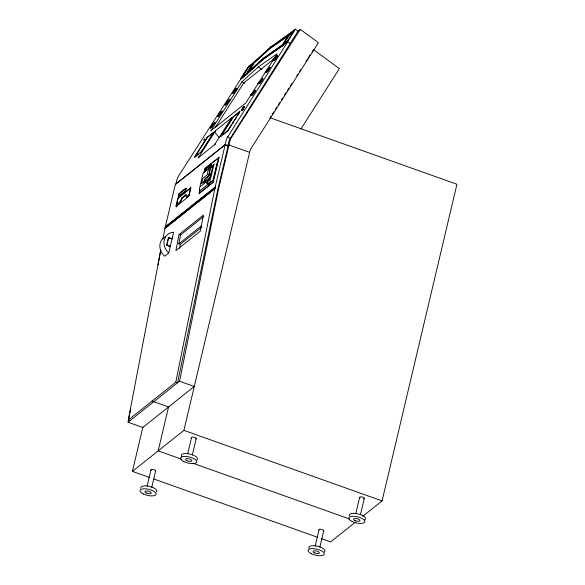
<?xml version="1.0" encoding="UTF-8"?>
<svg xmlns="http://www.w3.org/2000/svg" width="585" height="585" viewBox="0 0 585 585"><rect width="100%" height="100%" fill="white"/><g stroke="black" fill="none" stroke-linecap="round" stroke-linejoin="round"><path stroke-width="0.88" d="M241.503 110.265L242.248 108.92L241.729 109.929M241.693 110.404L242.475 108.576M244.537 106.711L243.96 107.867M241.824 110.009L242.139 109.307M241.59 110.316L243.199 108.686M244.128 106.872L243.638 107.837M244.303 107.055L243.85 108.042M209.437 173.438L210.008 169.665M160.699 250.029L157.972 264.917M130.038 420.666L128.269 420.037L160.838 249.912M162.901 239.17L164.999 228.216L175.376 184.319L225.225 144.605L228.172 145.65L217.795 189.547L177.569 382.795L175.8 382.166L128.269 420.037M179.09 234.483L175.917 250.614L200.26 231.221L203.434 215.083L179.09 234.483L180.575 234.951L203.529 216.662M201.876 227.134L180.312 244.311L178.827 243.843L180.575 234.951M179.522 248.34L180.312 244.311M175.8 382.166L214.849 188.502L225.225 144.605M128.064 422.238L179.536 381.23L194.286 386.473L142.813 427.481L128.064 422.238L129.519 415.079M129.885 413.288L130.791 408.82M179.536 381.23L218.607 188.904L230.037 140.583A13.279 11.81 51.5 0 1 231.382 137.563L300.288 29.382L318.43 42.69L250.256 149.723L183.909 430.37L132.429 471.386L149.592 477.492M244.208 106.982L243.879 107.56M199.522 187.924L199.5 189.481M215.075 187.273L214.819 188.377L165.109 227.974L165.665 226.98L215.375 187.383L165.665 226.98M166.696 245.247L170.308 246.38L166.696 245.247L168.487 237.649L172.107 238.782L173.657 232.216A12.439 11.064 51.5 0 0 164.246 240.099A12.439 11.064 51.5 0 0 168.758 252.939L164.656 256.208A12.439 11.064 51.5 0 1 165.321 236.618M166.827 245.137L168.626 237.539M190.659 187.8L177.906 197.964L175.829 206.739L188.582 196.582L190.659 187.8L189.606 193.62M185.862 188.195L178.908 193.737L178.213 196.662L185.167 191.119L186.154 188.304L185.467 191.229L179.207 196.216M176.655 204.596L179.844 202.059L181.84 197.818L185.774 194.688L186.359 194.9L182.432 198.03L180.436 202.271L177.248 204.808L176.655 204.596L178.206 198.066L190.951 187.909M178.681 196.041L179.2 193.84L186.154 188.304M176.714 207.053L177.248 204.808M170.176 246.49L172.107 238.782M168.758 252.939L170.308 246.38M132.429 471.386L142.915 427.043M203.024 173.423L199.756 187.251L206.037 181.928M203.785 172.926L204.838 168.48L219.046 157.504L213.167 182.381L199.251 193.467L199.799 189.803M199.251 193.467L199.675 191.69M204.085 173.028L205.13 168.59L219.046 157.504M205.723 168.685L205.028 171.617L210.827 166.996L211.514 164.071L205.723 168.685L206.308 168.897L211.463 164.794M205.788 171.091L206.308 168.897M203.573 182.827L204.794 178.915L211.573 173.482M204.063 182.118L205.159 178.937L211.258 174.074M208.209 181.079L206.052 180.312L205.971 181.884M206.052 180.312L201.518 183.8L202.863 178.352L207.88 174.279L207.58 172.78L208.655 168.685A2.267 2.018 51.5 0 1 210.249 167.88L210.732 167.953M207.58 182.359L207.909 180.97L209.993 179.317M210.593 178.615L213.861 164.787M217.072 162.893L212.947 180.355L200.26 190.461L199.873 190.169M198.958 193.357L212.867 182.279L218.753 157.402M215.375 187.383L214.819 188.377M147.076 486.274L150.959 469.843M168.648 406.538L158.169 450.874L181.335 459.123M151.749 487.378L155.632 470.954M187.653 453.945L191.536 437.514M192.326 455.057L196.209 438.626M315.176 546.097L319.059 529.674M319.841 547.209L323.724 530.778M355.746 513.769L359.629 497.345M360.418 514.88L364.301 498.457M362.78 516.284L382.085 500.906L456.936 184.253L270.519 117.907M225.042 144.934L226.234 140.049A16.395 14.581 51.5 0 1 227.404 137.307L287.82 41.637L281.824 46.412L263.053 59.502L246.724 74.375L240.72 79.158L178.249 176.473A16.395 14.581 51.5 0 0 177.079 179.207L175.888 184.092L225.042 144.934L227.828 145.928L228.984 145.007L249.627 152.349M227.828 145.928L228.881 141.504A13.279 11.81 51.5 0 1 230.219 138.484L297.97 31.232L300.288 29.382M242.599 109.249L241.832 110.002L242.468 108.795M242.263 109.629L242.775 108.561M215.404 123.113L212.669 125.877L215.112 122.616L213.744 123.706L210.337 127.91L211.843 127.201L213.81 124.488M258.058 83.67C265.714 75.765 253.758 86.419 259.521 82.902L259.769 82.346M272.471 60.555L275.221 57.761L273.583 60.555L275.089 59.846L277.597 55.911L276.091 56.621L274.555 58.646L275.221 57.761M204.487 181.621L210.732 176.443M214.344 123.267L214.03 123.033L212.669 125.877M221.664 111.786L221.342 111.552L218.834 115.486L217.649 116.43L219.156 115.72L221.13 113.007M228.976 100.298L228.655 100.064L226.146 103.998L224.962 104.949L226.468 104.232L228.442 101.527M232.274 93.468L234.782 89.534L236.289 88.818L235.967 88.584L233.466 92.518L232.274 93.468L233.781 92.752L235.755 90.046M221.057 112.225L219.982 114.397L222.424 111.135L220.472 112.729M228.333 101.446L229.956 99.808L228.369 100.744L228.187 101.71L227.082 102.763L229.737 99.647M252.822 93.249L254.146 91.07L255.652 90.353L253.151 94.287L251.959 95.238L252.274 93.6L253.488 92.364L252.53 93.198M253.276 92.211L250.621 95.318L252.201 94.382L252.237 93.673M251.959 95.238L252.559 93.907M260.135 81.768L261.458 79.589L262.965 78.873L260.464 82.807L259.272 83.757L258.958 83.523L260.588 80.73M259.272 83.757L259.872 82.426M267.455 70.288L268.778 68.101L270.285 67.392L267.776 71.326L266.584 72.269L266.906 70.639L268.113 69.403L267.118 70.295M267.901 69.242L265.246 72.357L267.082 70.865M266.584 72.269L267.184 70.946M272.471 60.569L272.778 61.03L274.394 59.385M273.904 60.789L274.497 59.465M203.865 140.027L204.684 138.901M204.787 138.974L203.96 140.1M243.557 108.145L243.309 108.539L243.879 107.64L243.477 108.576M243.44 108.13L242.358 109.527M234.614 91.436L235.682 89.264C241.517 84.942 229.452 98.148 237.057 88.167M243.536 108.181L243.718 107.954M243.696 107.742L244.172 106.96L243.477 107.655M287.754 40.687L282.928 44.533L287.754 40.687L293.919 30.932L289.195 34.698L281.824 46.412M240.72 79.158L262.789 59.312L281.56 46.222L287.564 41.447L295.264 29.25L297.97 31.232M210.337 127.91L212.838 123.976L214.03 123.033M217.649 116.43L220.15 112.495L221.342 111.552M224.962 104.949L227.47 101.015L228.655 100.064M210.651 128.144L212.743 124.868M217.964 116.664L220.055 113.388M225.283 105.183L227.368 101.907M232.596 93.702L234.263 91.077M246.673 73.418L252.939 63.582L248.215 67.341L241.839 77.264L246.928 73.608L242.79 76.906M263.711 58.383L247.25 72.957L253.517 63.121L269.846 48.241L288.873 35.349L270.102 48.431L253.773 63.304L246.724 74.375M247.411 72.854L253.195 63.772L248.471 67.531L242.592 76.693M242.022 81.761L210.673 130.967L245.773 103.011L277.114 53.798L258.351 66.887L242.022 81.761L244.464 83.553M207.024 137.468L194.542 157.058L201.496 151.515L213.978 131.925L207.024 137.468L213.54 132.671M207.28 137.658L194.805 157.248L198.278 154.477M215.28 127.581L243.689 82.982L275.272 57.82M200.37 152.817L203.2 149.446M204.158 147.939L206.081 144.926M207.039 143.42L211.361 136.641M212.318 135.135L213.759 132.868M215.616 143.976A2.508 2.23 51.5 0 0 214.49 144.831L198.256 157.76L215.47 130.74L231.697 117.812A2.208 1.967 51.5 0 0 231.455 118.397M282.343 44.994L262.789 59.312L263.579 58.076L282.343 44.994L288.61 35.158M214.49 144.831L231.697 117.812M220.713 136.21L233.188 116.62L240.142 111.077L227.667 130.667L220.969 136.4L233.452 116.81L239.711 111.823M223.755 134.184L227.923 130.857L231.287 125.585M232.245 124.078L236.567 117.3M237.525 115.793L239.44 112.781M283.184 44.723L289.451 34.888L293.502 31.656M251.638 95.004L252.83 94.053L255.338 90.119M258.958 83.523L260.142 82.573L262.65 78.639M266.27 72.035L267.455 71.092L269.963 67.158M273.583 60.555L274.774 59.611L277.275 55.677M269.853 118.06L270.833 116.525M272.303 114.214L273.773 111.91M275.242 109.6L276.712 107.296M278.182 104.986L279.652 102.682M281.612 99.604L282.592 98.068M284.551 94.989L286.021 92.679M287.491 90.375L288.961 88.064M290.431 85.761L291.9 83.45M296.8 75.757L297.78 74.222M299.739 71.143L300.719 69.608M306.101 61.147L307.081 59.611M308.061 58.069L310.021 54.997M311.98 51.919L312.96 50.383M300.851 129.102L339.373 68.62L313.45 49.608M240.464 78.968L248.428 66.566L254.299 61.886L270.628 47.012L295.264 29.25M243.433 108.349L243.038 108.532M259.842 81.717L259.703 81.937M242.548 108.474L242.409 108.678M242.417 108.985L242.863 108.591M243.126 108.788L242.716 109.198L243.236 108.43M243.601 108.32L243.455 108.517M242.351 108.671L244.274 106.485M242.972 108.21L243.711 107.209M274.87 58.88L275.893 57.535M260.245 81.841L262.965 78.873M253.444 92.649L255.652 90.353M242.841 108.071L244.077 106.901L243.652 107.113M243.06 108.086L243.813 107.494M243.184 108.708L242.951 109.278M242.775 109.497L243.126 108.971M242.899 108.883L242.497 109.373M243.031 107.83L243.404 107.742M242.936 109.205L241.78 110.455M242.899 109.256L242.446 109.57M243.214 107.603L243.806 107.121M265.685 71.714L265.458 72.511M242.753 109.432L241.941 110.06M227.294 102.916L229.956 99.808M219.982 114.397L222.527 111.94L222.424 111.135M275.433 57.922L272.778 61.03M253.488 92.364L250.833 95.472M247.25 72.957L263.579 58.076M290.138 43.531L287.564 41.447M234.782 89.534L235.967 88.584M277.597 55.911L276.091 56.621M235.894 89.417L237.269 88.328M272.566 60.869L274.146 59.941M269.093 68.335L270.285 67.392M268.113 69.403L266.533 70.339M265.246 72.357L266.833 71.421M221.269 112.379L222.636 111.289M257.934 83.838L259.521 82.902M213.956 123.859L215.112 122.616M250.621 95.318L252.201 94.382M212.984 165.862L210.424 167.895L209.152 173.277L209.445 174.835L211.28 173.372M211.368 167.442L213.291 165.913M185.774 194.688L186.22 196.977L189.408 194.439M189.364 195.156L186.812 197.189L186.22 196.977M207.485 180.889L210.183 178.732M210.388 178.659L207.617 180.867L207.536 182.44M210.797 181.686L208.063 184.246L207.902 182.63M165.343 226.753L215.192 187.039M164.999 228.216L214.849 188.502M165.409 228.077L169.665 224.684M171.091 223.558L189.547 208.845M191.683 207.148L193.101 206.015M194.52 204.889L195.938 203.755M197.357 202.622L212.984 190.176M178.827 243.843L201.781 225.554M355.629 521.981L330.605 541.915L321.172 538.558M207.88 174.279L210.037 175.047M207.931 182.878C202.995 180.041 210.015 187.229 207.602 182.483M181.84 197.818L182.432 198.03M179.844 202.059L180.436 202.271M168.487 237.649L171.968 238.892M152.034 401.105L168.546 406.977M183.909 430.37L382.085 500.906M192.487 463.093L349.479 518.968M153.877 479.013L317.743 537.337M211.083 181.84L210.644 181.584A2.267 2.018 51.5 0 1 209.657 179.361L213.13 165.116A2.267 2.018 51.5 0 1 214.49 164.326M262.665 59.421L262.936 59.209M227.755 136.722L230.219 138.484M258.351 66.887L262.014 69.571M219.097 137.534L215.697 133.263A2.208 1.967 51.5 0 1 215.47 130.74M198.256 157.76A2.508 2.23 51.5 0 1 198.666 157.292M199.002 157.065A2.508 2.23 51.5 0 1 199.799 156.831M191.624 437.872A2.398 0.899 13.3 0 1 194.344 437.266A2.398 0.899 13.3 0 1 195.683 439.021M181.679 456.534A8.292 3.108 13.3 0 1 189.737 453.989A8.292 3.108 13.3 0 1 196.816 459.847M319.125 530.003A2.398 0.899 13.3 0 1 321.896 529.432A2.398 0.899 13.3 0 1 323.205 531.173M309.055 548.467A8.292 3.108 13.3 0 1 317.509 546.2A8.292 3.108 13.3 0 1 324.339 552.006M151.208 470.398A2.398 0.899 13.3 0 1 153.365 469.492A2.398 0.899 13.3 0 1 155.317 471.269M140.766 488.204A8.292 3.108 13.3 0 1 149.541 486.406A8.292 3.108 13.3 0 1 156.509 491.948M360.075 498.062A2.398 0.899 13.3 0 1 360.506 496.884A2.398 0.899 13.3 0 1 363.738 497.652A2.398 0.899 13.3 0 1 363.577 498.895M349.516 515.919A8.292 3.108 13.3 0 1 358.59 513.996A8.292 3.108 13.3 0 1 364.696 519.816M270.628 47.012L270.102 48.431L270.628 47.012M186.856 460.666A3.247 1.214 13.3 0 0 191.836 460.768A3.247 1.214 13.3 0 0 187.354 458.625A3.247 1.214 13.3 0 0 186.856 460.666M184.004 461.675A8.292 3.108 13.3 0 0 196.75 461.938A8.292 3.108 13.3 0 0 185.291 456.446A8.292 3.108 13.3 0 0 184.004 461.675M314.372 552.825A3.247 1.214 13.3 0 0 319.359 552.927A3.247 1.214 13.3 0 0 314.876 550.778A3.247 1.214 13.3 0 0 314.372 552.825M311.527 553.827A8.292 3.108 13.3 0 0 324.273 554.09A8.292 3.108 13.3 0 0 312.814 548.606A8.292 3.108 13.3 0 0 311.527 553.827M146.279 492.994A3.247 1.214 13.3 0 0 151.259 493.096A3.247 1.214 13.3 0 0 146.784 490.947A3.247 1.214 13.3 0 0 146.279 492.994M143.427 494.003A8.292 3.108 13.3 0 0 156.173 494.266A8.292 3.108 13.3 0 0 144.714 488.775A8.292 3.108 13.3 0 0 143.427 494.003M354.949 520.496A3.247 1.214 13.3 0 0 359.936 520.599A3.247 1.214 13.3 0 0 355.453 518.449A3.247 1.214 13.3 0 0 354.949 520.496M352.104 521.498A8.292 3.108 13.3 0 0 364.843 521.769A8.292 3.108 13.3 0 0 353.391 516.277A8.292 3.108 13.3 0 0 352.104 521.498"/></g></svg>
